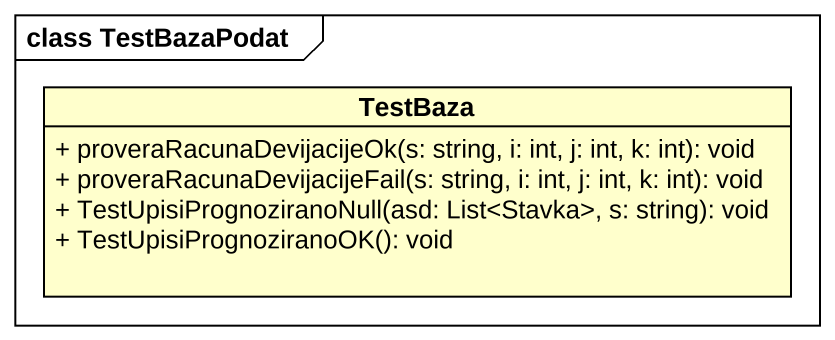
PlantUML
@startuml
mainframe class TestBazaPodat
hide circle
hide empty members
skinparam classAttributeIconSize 0
class TestBaza {
  + proveraRacunaDevijacijeOk(s: string, i: int, j: int, k: int): void
  + proveraRacunaDevijacijeFail(s: string, i: int, j: int, k: int): void
  + TestUpisiPrognoziranoNull(asd: List<Stavka>, s: string): void
  + TestUpisiPrognoziranoOK(): void
}
@enduml
